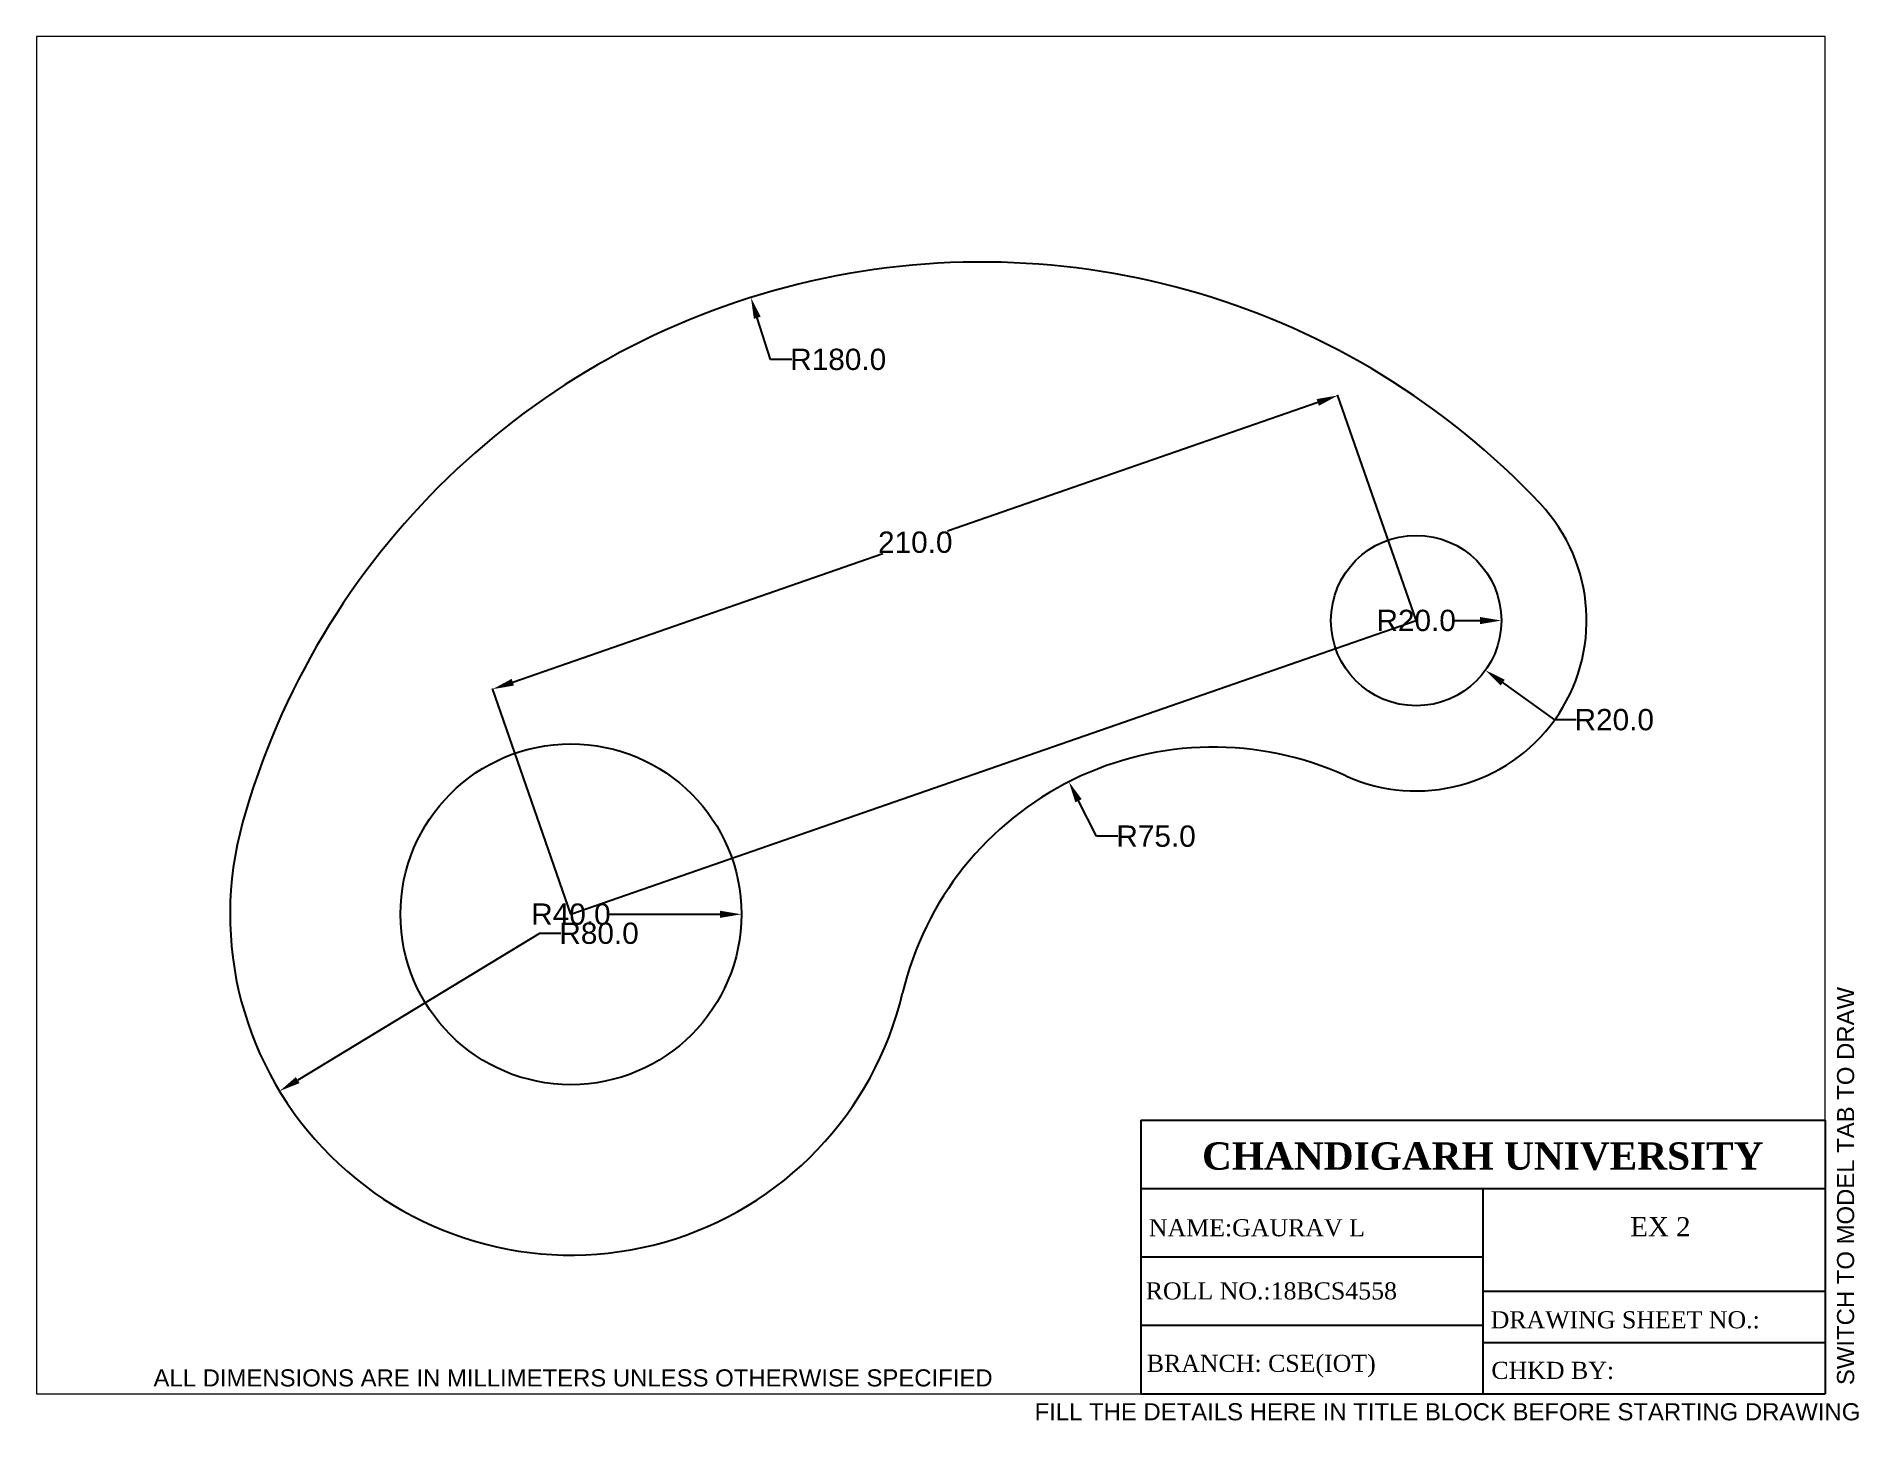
# Paper-space layout 'Layout1' of a CAD drawing. Header units: millimetres. Extents: x 0 to 266, y -4 to 198.
# The model-space entities are those that its viewports show. They can reach past a viewport. Long polylines and large blocks are cut down to what shows.
import ezdxf

# ---------------------------------------------------------------- set-up
doc = ezdxf.new("R2010")
doc.units = ezdxf.units.MM
doc.linetypes.add('ACAD_ISO08W100', pattern=[36, 24, -3, 6, -3])
doc.layers.add('Comments', color=10, linetype='Continuous', lineweight=13, plot=False)
doc.layers.add('thick continuous', color=7, linetype='Continuous', lineweight=30)
doc.styles.get("Standard").update_dxf_attribs({"font": 'arial.ttf'})
doc.dimstyles.get("Standard").update_dxf_attribs({"dimtxt": 5, "dimasz": 5, "dimexe": 0.18, "dimexo": 0.0625, "dimgap": 0.09, "dimtad": 0, "dimtih": 1, "dimtoh": 1, "dimdec": 1, "dimzin": 0, "dimdsep": 46, "dimtxsty": 'Standard', "dimcen": 0.09, "dimadec": 0, "dimazin": 0, "dimtfac": 1, "dimtdec": 1, "dimtofl": 0, "dimtmove": 0, "dimatfit": 3, "dimfxl": 1, "dimtolj": 1, "dimtzin": 0, "dimarcsym": 0})

# ---------------------------------------------------------------- blocks, each defined once
blk = doc.blocks.new('*D28')
at = {"layer": 'Defpoints', "color": 0, "lineweight": 25, "transparency": 16777216}
for p in [(229.26, 186.64), (247.63, 133.8), (49.27, 64.85)]:
    blk.add_point(p, dxfattribs=at)
at = {"layer": 'thick continuous', "color": 0, "lineweight": -2, "transparency": 16777216}
for p, q in [((224.54, 185), (137.68, 154.81)), ((247.61, 133.86), (229.2, 186.81)), ((35.62, 119.33), (122.48, 149.52)), ((49.25, 64.91), (30.84, 117.86))]:
    blk.add_line(p, q, dxfattribs=at)
at = {"layer": 'thick continuous', "color": 0, "lineweight": 25, "transparency": 16777216}
for points in [[(224.26, 185.79), (224.81, 184.21), (229.26, 186.64)], [(35.35, 120.12), (35.9, 118.54), (30.9, 117.69)]]:
    blk.add_solid(points, dxfattribs=at)
at = {"layer": 'thick continuous', "color": 0, "lineweight": 25, "transparency": 16777216, "insert": (130.08, 152.16), "char_height": 5, "attachment_point": 5}
blk.add_mtext('\\A1;210.0', dxfattribs=at)
blk = doc.blocks.new('*D29')
at = {"layer": 'Defpoints', "color": 0, "lineweight": 25, "transparency": 16777216}
for p in [(49.27, 64.85), (89.27, 64.85)]:
    blk.add_point(p, dxfattribs=at)
at = {"layer": 'thick continuous', "color": 0, "lineweight": -2, "transparency": 16777216}
blk.add_line((58.24, 64.85), (84.27, 64.85), dxfattribs=at)
at = {"layer": 'thick continuous', "color": 0, "lineweight": 25, "transparency": 16777216}
blk.add_solid([(84.27, 65.68), (84.27, 64.01), (89.27, 64.85)], dxfattribs=at)
at = {"layer": 'thick continuous', "color": 0, "lineweight": 25, "transparency": 16777216, "insert": (49.27, 64.85), "char_height": 5, "attachment_point": 5}
blk.add_mtext('\\A1;R40.0', dxfattribs=at)
blk = doc.blocks.new('*D30')
at = {"layer": 'Defpoints', "color": 0, "lineweight": 25, "transparency": 16777216}
for p in [(247.63, 133.8), (267.63, 133.8)]:
    blk.add_point(p, dxfattribs=at)
at = {"layer": 'thick continuous', "color": 0, "lineweight": -2, "transparency": 16777216}
blk.add_line((256.6, 133.8), (262.63, 133.8), dxfattribs=at)
at = {"layer": 'thick continuous', "color": 0, "lineweight": 25, "transparency": 16777216}
blk.add_solid([(262.63, 134.63), (262.63, 132.96), (267.63, 133.8)], dxfattribs=at)
at = {"layer": 'thick continuous', "color": 0, "lineweight": 25, "transparency": 16777216, "insert": (247.63, 133.8), "char_height": 5, "attachment_point": 5}
blk.add_mtext('\\A1;R20.0', dxfattribs=at)
blk = doc.blocks.new('*D31')
at = {"layer": 'Defpoints', "color": 0, "lineweight": 25, "transparency": 16777216}
for p in [(49.27, 64.85), (-19.12, 23.34)]:
    blk.add_point(p, dxfattribs=at)
at = {"layer": 'thick continuous', "color": 0, "lineweight": -2, "transparency": 16777216}
for p, q in [((41.9, 60.37), (-14.84, 25.93)), ((46.9, 60.37), (41.9, 60.37))]:
    blk.add_line(p, q, dxfattribs=at)
at = {"layer": 'thick continuous', "color": 0, "lineweight": 25, "transparency": 16777216}
blk.add_solid([(-15.28, 26.64), (-14.41, 25.22), (-19.12, 23.34)], dxfattribs=at)
at = {"layer": 'thick continuous', "color": 0, "lineweight": 25, "transparency": 16777216, "insert": (55.87, 60.37), "char_height": 5, "attachment_point": 5}
blk.add_mtext('\\A1;R80.0', dxfattribs=at)
blk = doc.blocks.new('*D32')
at = {"layer": 'Defpoints', "color": 0, "lineweight": 25, "transparency": 16777216}
for p in [(166.13, 95.95), (200.09, 29.08)]:
    blk.add_point(p, dxfattribs=at)
at = {"layer": 'thick continuous', "color": 0, "lineweight": -2, "transparency": 16777216}
for p, q in [((172.63, 83.16), (168.39, 91.5)), ((177.63, 83.16), (172.63, 83.16))]:
    blk.add_line(p, q, dxfattribs=at)
at = {"layer": 'thick continuous', "color": 0, "lineweight": 25, "transparency": 16777216}
blk.add_solid([(169.14, 91.87), (167.65, 91.12), (166.13, 95.95)], dxfattribs=at)
at = {"layer": 'thick continuous', "color": 0, "lineweight": 25, "transparency": 16777216, "insert": (186.59, 83.16), "char_height": 5, "attachment_point": 5}
blk.add_mtext('\\A1;R75.0', dxfattribs=at)
blk = doc.blocks.new('*D33')
at = {"layer": 'Defpoints', "color": 0, "lineweight": 25, "transparency": 16777216}
for p in [(91.51, 209.63), (145.58, 37.95)]:
    blk.add_point(p, dxfattribs=at)
at = {"layer": 'thick continuous', "color": 0, "lineweight": -2, "transparency": 16777216}
for p, q in [((96.09, 195.08), (93.01, 204.86)), ((101.09, 195.08), (96.09, 195.08))]:
    blk.add_line(p, q, dxfattribs=at)
at = {"layer": 'thick continuous', "color": 0, "lineweight": 25, "transparency": 16777216}
blk.add_solid([(93.8, 205.11), (92.21, 204.61), (91.51, 209.63)], dxfattribs=at)
at = {"layer": 'thick continuous', "color": 0, "lineweight": 25, "transparency": 16777216, "insert": (112, 195.08), "char_height": 5, "attachment_point": 5}
blk.add_mtext('\\A1;R180.0', dxfattribs=at)
blk = doc.blocks.new('*D34')
at = {"layer": 'Defpoints', "color": 0, "lineweight": 25, "transparency": 16777216}
for p in [(247.63, 133.8), (263.89, 122.15)]:
    blk.add_point(p, dxfattribs=at)
at = {"layer": 'thick continuous', "color": 0, "lineweight": -2, "transparency": 16777216}
for p, q in [((247.54, 133.8), (247.72, 133.8)), ((247.63, 133.71), (247.63, 133.89)), ((280.15, 110.51), (267.95, 119.24)), ((285.15, 110.51), (280.15, 110.51))]:
    blk.add_line(p, q, dxfattribs=at)
at = {"layer": 'thick continuous', "color": 0, "lineweight": 25, "transparency": 16777216}
blk.add_solid([(268.44, 119.92), (267.47, 118.56), (263.89, 122.15)], dxfattribs=at)
at = {"layer": 'thick continuous', "color": 0, "lineweight": 25, "transparency": 16777216, "insert": (294.12, 110.51), "char_height": 5, "attachment_point": 5}
blk.add_mtext('\\A1;R20.0', dxfattribs=at)

msp = doc.modelspace()

# ---------------------------------------------------------------- linework, layer by layer
at = {"layer": 'thick continuous', "lineweight": 25}
msp.add_line((49.27, 64.85), (247.63, 133.8), dxfattribs=at)
for centre, radius in [((247.63, 133.8), 20), ((49.27, 64.85), 40)]:
    msp.add_circle(centre, radius, dxfattribs=at)
for centre, radius, start, end in [((145.58, 37.95), 180, 43.2074, 164.396), ((247.63, 133.8), 40, 245.5821, 43.2074), ((200.09, 29.08), 75, 65.5821, 166.6601), ((49.27, 64.85), 80, 164.396, 346.6601)]:
    msp.add_arc(centre, radius, start, end, dxfattribs=at)

# ---------------------------------------------------------------- dimensions: what is measured, and where the dimension line sits
for center, mpoint, picture, middle in [((145.58, 37.95), (91.51, 209.63), '*D33', (112, 195.08)), ((247.63, 133.8), (267.63, 133.8), '*D30', (247.63, 133.8)), ((247.63, 133.8), (263.89, 122.15), '*D34', (294.12, 110.51)), ((200.09, 29.08), (166.13, 95.95), '*D32', (186.59, 83.16)), ((49.27, 64.85), (-19.12, 23.34), '*D31', (55.87, 60.37)), ((49.27, 64.85), (89.27, 64.85), '*D29', (49.27, 64.85))]:
    dim = msp.add_radius_dim(center=center, mpoint=mpoint, dimstyle='Standard', dxfattribs=at)
    dim.commit()
    dim.dimension.update_dxf_attribs({"geometry": picture, "text_midpoint": middle, "dimtype": 164})
dim = msp.add_aligned_dim(p1=(49.27, 64.85), p2=(247.63, 133.8), distance=55.94, dimstyle='Standard', dxfattribs=at)
dim.commit()
dim.dimension.update_dxf_attribs({"geometry": '*D28', "text_midpoint": (130.08, 152.16)})

psp = doc.layouts.get("Layout1")

# ---------------------------------------------------------------- linework, layer by layer
for p, q in [((161.41, 40), (261.41, 40)), ((161.41, 40), (161.41, 0)), ((261.41, 40), (261.41, 0)), ((161.41, 30), (261.41, 30)), ((161.41, 30), (194.27, 30)), ((211.41, 30), (211.41, 0)), ((161.41, 20), (211.41, 20)), ((211.41, 15), (261.41, 15)), ((161.41, 10), (211.41, 10)), ((211.41, 7.5), (261.41, 7.5)), ((161.41, 0), (261.41, 0))]:
    psp.add_line(p, q)

# ---------------------------------------------------------------- texts
at = {"attachment_point": 1}
for s, width, insert, char_height in [('\\pxqc;{\\fTimes New Roman|b1|i0|c0|p18;CHANDIGARH UNIVERSITY}', 80.8177, (170.98, 36.75), 4), ('\\pxqc;{\\fTimes New Roman|b0|i0|c0|p18;EX 2}', 46.4985, (214.1, 25.81), 2.8)]:
    psp.add_mtext_dynamic_manual_height_columns(s, width=width, gutter_width=40, heights=[0], dxfattribs=dict(at, insert=insert, char_height=char_height))
at = {"linetype": 'ACAD_ISO08W100', "lineweight": 100, "char_height": 2.5, "attachment_point": 1}
for s, width, insert in [('{\\fTimes New Roman|b0|i0|c0|p18;NAME:GAURAV L}', 45.3199, (162.59, 25.51)), ('{\\fTimes New Roman|b0|i0|c0|p18;ROLL NO.:18BCS4558}', 45.3199, (162.13, 16.28)), ('{\\fTimes New Roman|b0|i0|c0|p18;DRAWING SHEET NO.:}', 45.3199, (212.54, 12.06)), ('{\\fTimes New Roman|b0|i0|c0|p18;BRANCH: CSE(IOT)}', 45.3199, (162.28, 5.69)), ('{\\fTimes New Roman|b0|i0|c0|p18;CHKD BY: }', 47.9779, (212.64, 4.66))]:
    psp.add_mtext_dynamic_manual_height_columns(s, width=width, gutter_width=25, heights=[0], dxfattribs=dict(at, insert=insert))
at = {"layer": 'Comments'}
psp.add_text('SWITCH TO MODEL TAB TO DRAW', height=2.5, rotation=90, dxfattribs=at).set_placement((265.66, 1.26))
psp.add_text('FILL THE DETAILS HERE IN TITLE BLOCK BEFORE STARTING DRAWING', height=2.5, dxfattribs=at).set_placement((145.88, -3.89))
at = {"layer": 'thick continuous'}
psp.add_text('ALL DIMENSIONS ARE IN MILLIMETERS UNLESS OTHERWISE SPECIFIED', height=2.5, dxfattribs=at).set_placement((17.11, 1.06))

# ---------------------------------------------------------------- viewports
psp.add_viewport(center=(130.71, 99.21), size=(261.41, 198.4125), view_center_point=(133.72, 111.62), view_height=318.5968, dxfattribs=at)

doc.saveas('drawing.dxf')
